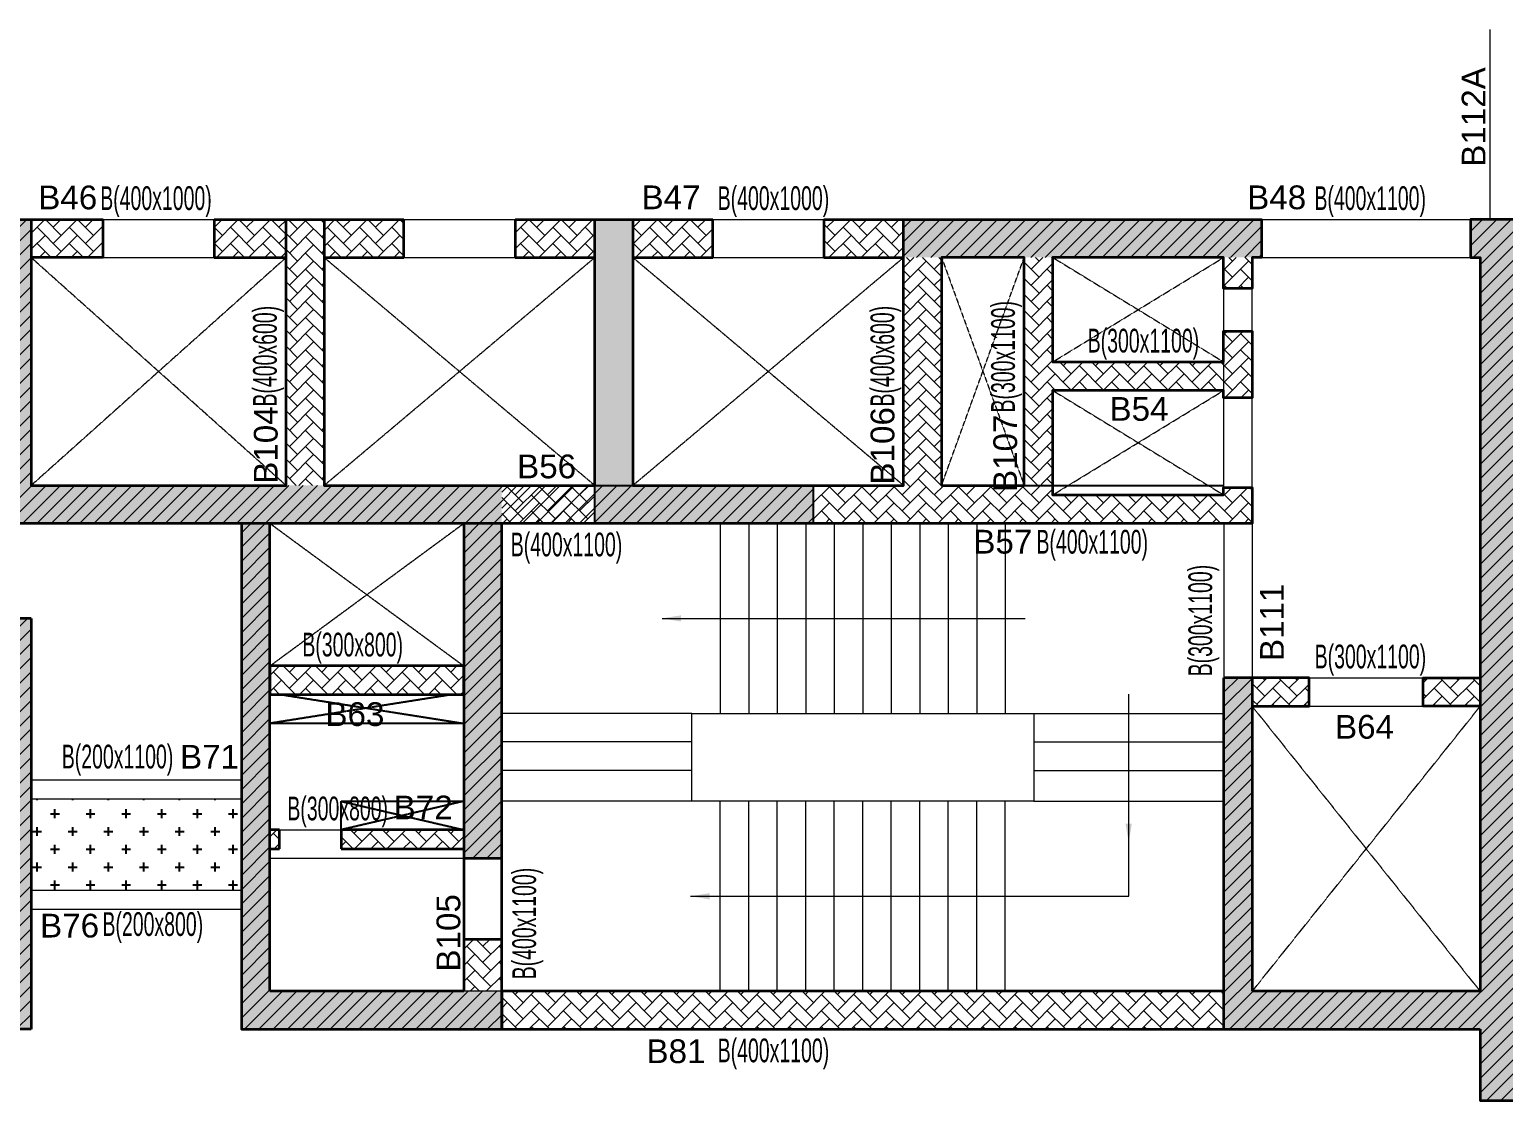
# Model space of a CAD drawing. Header units: millimetres. Extents: x 41 to 69485, y 10 to 32708.
# Drawn here: x 12396 to 27914, y 6429 to 17704 of the extents above; entities that cross this region are included whole.
import ezdxf
from ezdxf.enums import TextEntityAlignment as Align

# ---------------------------------------------------------------- set-up
doc = ezdxf.new("R2010")
doc.units = ezdxf.units.MM
doc.linetypes.add('HIDDEN', pattern=[0.375, 0.25, -0.125])
for name, color, linetype, lineweight in [('A-ANNO-DIMS', 8, 'Continuous', 15), ('A-DETL-MISC', 35, 'Continuous', 15), ('A-HIDD-ABVE', 8, 'HIDDEN', 20), ('S-BEAM', 7, 'Continuous', 18), ('S-BEAM-IDEN', 2, 'Continuous', 9), ('S-COL HATCH', 9, 'Continuous', 0), ('S-COLS', 5, 'Continuous', 35)]:
    doc.layers.add(name, color=color, linetype=linetype, lineweight=lineweight)
for name, color, linetype in [('Beam Nos', 7, 'Continuous'), ('changes', 7, 'Continuous'), ('CUTOUT', 4, 'Continuous'), ('SECTION LINE', 4, 'Continuous'), ('SUNK SLAB', 8, 'Continuous')]:
    doc.layers.add(name, color=color, linetype=linetype)
doc.styles.add('Dim.s & Anno.(Misc.)', font='ARIALN.TTF')
doc.styles.add('SC-BBS1', font='SansSerif')
doc.styles.add('Swis721 LtCn BT', font='swisscl.ttf', dxfattribs={"width": 0.9, "height": 233.355162})
doc.dimstyles.new('A-GFC-100', dxfattribs={"dimscale": 100, "dimtxt": 1.75, "dimasz": 1.5, "dimexe": 1.5, "dimexo": 0, "dimgap": 1, "dimtad": 1, "dimdsep": 46, "dimtxsty": 'Dim.s & Anno.(Misc.)', "dimblk": 'ARCHTICK', "dimcen": 0, "dimdle": 1.5, "dimclrd": 256, "dimclre": 8, "dimclrt": 6, "dimazin": 2, "dimtfac": 1, "dimtix": 1, "dimtmove": 2, "dimatfit": 3, "dimfxl": 1, "dimtolj": 1, "dimlwd": -1, "dimlwe": 9, "dimarcsym": 0})
pattern_1 = [(45, (-31890644.18, 20635841.75), (-75.1300955, 75.1300955), [])]
pattern_2 = [(45, (-31792792.5, 20735559.75), (0, 169.7056275), [360, -120]), (135, (-31792707.64, 20735644.6), (1e-14, 169.7056275), [360, -120])]
pattern_3 = [(45, (-31609283, 20752631.54), (0, 169.7056275), [360, -120]), (135, (-31609198.14, 20752716.4), (1e-14, 169.7056275), [360, -120])]

# ---------------------------------------------------------------- blocks, each defined once
blk = doc.blocks.new('A$Cebf64a2d')
at = {"layer": 'S-COL HATCH', "transparency": 33554687}
h = blk.add_hatch(dxfattribs=at)
h.set_pattern_fill('ANSI31', color=256, scale=850)
h.set_pattern_definition(pattern_1)
h.paths.add_polyline_path([(14479, 6075), (14479, 6475), (9525, 6475), (9525, 9275), (9125, 9275), (9125, 6075)])
h = blk.add_hatch(dxfattribs=at)
h.set_pattern_fill('ANSI31', color=256, scale=850)
h.set_pattern_definition(pattern_1)
h.paths.add_polyline_path([(18709, 9275), (22479, 9275), (22479, 8875), (18709, 8875)])
h = blk.add_hatch(dxfattribs=at)
h.set_pattern_fill('ANSI31', color=256, scale=850)
h.set_pattern_definition(pattern_1)
h.paths.add_polyline_path([(22379, 4450), (22079, 4450), (22079, 1150), (22079, 750), (24779, 750), (24779, 0), (25179, 0), (25179, 1150), (25179, 1150), (25179, 9275), (24679, 9275), (24679, 8875), (24779, 8875), (24779, 1150), (24779, 1150), (22379, 1150), (22379, 1150)])
h = blk.add_hatch(dxfattribs=at)
h.set_pattern_fill('ANSI31', color=256, scale=850)
h.set_pattern_definition(pattern_1)
h.paths.add_polyline_path([(15459, 6475), (14479, 6475), (14479, 6075), (15459, 6075)])
h = blk.add_hatch(dxfattribs=at)
h.set_pattern_fill('ANSI31', color=256, scale=850)
h.set_pattern_definition(pattern_1)
h.paths.add_polyline_path([(15459, 6475), (17759, 6475), (17759, 6075), (15459, 6075)])
h = blk.add_hatch(dxfattribs=at)
h.set_pattern_fill('ANSI31', color=256, scale=850)
h.set_pattern_definition(pattern_1)
h.paths.add_polyline_path([(12039, 6075), (11739, 6075), (11739, 750), (12039, 750), (14479, 750), (14479, 1150), (12039, 1150), (12039, 2850), (12039, 2850), (12039, 2850)])
h = blk.add_hatch(dxfattribs=at)
h.set_pattern_fill('ANSI31', color=256, scale=850)
h.set_pattern_definition(pattern_1)
h.paths.add_polyline_path([(14479, 6075), (14079, 6075), (14079, 6075), (14079, 4575), (14079, 4575), (14079, 4275), (14079, 2550), (14479, 2550)])
h = blk.add_hatch(dxfattribs=at)
h.set_pattern_fill('ANSI31', color=256, scale=850)
h.set_pattern_definition(pattern_1)
h.paths.add_polyline_path([(9525, 5075), (5875, 5075), (5875, 4775), (9225, 4775), (9225, 750), (9525, 750)])
at = {"layer": 'changes', "elevation": 0}
blk.add_lwpolyline([(15459, 6475), (17759, 6475), (17759, 6075), (15459, 6075)], close=True, dxfattribs=at)
at = {"layer": 'S-COLS'}
for p, q in [((9525, 5075), (5875, 5075)), ((9525, 5075), (9525, 750)), ((22079, 4450), (22079, 1150)), ((22379, 4450), (22379, 1150)), ((14079, 2550), (14479, 2550)), ((14079, 1700), (14479, 1700)), ((22079, 1150), (22079, 750)), ((9525, 750), (9225, 750))]:
    blk.add_line(p, q, dxfattribs=at)
at = {"layer": 'S-COLS', "elevation": 0}
for points in [[(18709, 9275), (22479, 9275), (22479, 8875), (22379, 8875), (22379, 8550), (22079, 8550), (22079, 8875), (21179, 8875), (20279, 8875), (20279, 7775), (22079, 7775), (22079, 8100), (22379, 8100), (22379, 7398), (22079, 7398), (22079, 7475), (20279, 7475), (20279, 6375), (21179, 6375), (22079, 6375), (22079, 6453), (22379, 6453), (22379, 6075), (20279, 6075), (20279, 6075), (9125, 6075)], [(9125, 9275), (9525, 9275), (9525, 6475), (12209, 6475), (12209, 9275)], [(12209, 9275), (12609, 9275)], [(12609, 9275), (12609, 6475), (15459, 6475), (15459, 9275)], [(15459, 9275), (15859, 9275)], [(15859, 9275), (15859, 6475), (18709, 6475), (18709, 9275)], [(25179, 1150), (25179, 9275), (24679, 9275), (24679, 8875), (24779, 8875), (24779, 1150), (22379, 1150)], [(11739, 6075), (11739, 750), (12039, 750)], [(12039, 1150), (12039, 6075)], [(14079, 6075), (14079, 1150)], [(14079, 750), (14479, 750), (14479, 6075)], [(22379, 4150), (22979, 4150), (22979, 4450), (22079, 4450)], [(24779, 4150), (24179, 4150), (24179, 4450), (24779, 4450)], [(12139, 2850), (12039, 2850)], [(12139, 2650), (12139, 2850)], [(12789, 2850), (12789, 2650)], [(14079, 2850), (12789, 2850)], [(12039, 2650), (12139, 2650)], [(12789, 2650), (14079, 2650)], [(14079, 1150), (12039, 1150)], [(22079, 1150), (14479, 1150), (14479, 750), (24779, 750)], [(24779, 750), (24779, 0), (25179, 0), (25179, 1150)], [(12039, 750), (14079, 750)]]:
    blk.add_lwpolyline(points, dxfattribs=at)
for points in [[(19109, 6475), (19979, 6475), (19979, 8875), (19109, 8875)], [(14079, 4575), (12039, 4575), (12039, 4275), (14079, 4275)]]:
    blk.add_lwpolyline(points, close=True, dxfattribs=at)
blk = doc.blocks.new('_ARCHTICK')
at = {"color": 0, "linetype": 'ByBlock', "const_width": 0.15}
blk.add_lwpolyline([(-0.5, -0.5), (0.5, 0.5)], dxfattribs=at)
blk = doc.blocks.new('A$C2f35dc8c')
at = {"layer": 'S-COL HATCH', "transparency": 33554687}
h = blk.add_hatch(color=256, dxfattribs=at)
h.dxf.hatch_style = 1
h.paths.add_polyline_path([(14479, 6075), (14479, 6475), (9525, 6475), (9525, 9275), (9125, 9275), (9125, 6075)])
at = {"layer": 'S-COL HATCH'}
h = blk.add_hatch(dxfattribs=at)
h.set_pattern_fill('AR-HBONE', color=256, scale=30)
h.set_pattern_definition(pattern_3)
h.paths.add_polyline_path([(10283, 8875), (10283, 9275), (9525, 9275), (9525, 8875)])
h = blk.add_hatch(dxfattribs=at)
h.set_pattern_fill('AR-HBONE', color=256, scale=30)
h.set_pattern_definition(pattern_3)
h.paths.add_polyline_path([(12209, 9275), (11453, 9275), (11453, 8875), (12209, 8875)])
h = blk.add_hatch(dxfattribs=at)
h.set_pattern_fill('AR-HBONE', color=256, scale=30)
h.set_pattern_definition(pattern_2)
h.paths.add_polyline_path([(12209, 6475), (12609, 6475), (12609, 9275), (12209, 9275)])
h = blk.add_hatch(dxfattribs=at)
h.set_pattern_fill('AR-HBONE', color=256, scale=30)
h.set_pattern_definition(pattern_3)
h.paths.add_polyline_path([(13450, 9275), (12609, 9275), (12609, 8875), (13450, 8875)])
h = blk.add_hatch(dxfattribs=at)
h.set_pattern_fill('AR-HBONE', color=256, scale=30)
h.set_pattern_definition(pattern_3)
h.paths.add_polyline_path([(15460, 8875), (15460, 9275), (14620, 9275), (14620, 8875)])
at = {"layer": 'S-COL HATCH', "transparency": 33554687}
h = blk.add_hatch(color=256, dxfattribs=at)
h.dxf.hatch_style = 1
h.paths.add_polyline_path([(15459, 9275), (15859, 9275), (15859, 6475), (15459, 6475)])
at = {"layer": 'S-COL HATCH'}
h = blk.add_hatch(dxfattribs=at)
h.set_pattern_fill('AR-HBONE', color=256, scale=30)
h.set_pattern_definition(pattern_3)
h.paths.add_polyline_path([(16700, 8875), (16700, 9275), (15860, 9275), (15860, 8875)])
h = blk.add_hatch(dxfattribs=at)
h.set_pattern_fill('AR-HBONE', color=256, scale=30)
h.set_pattern_definition(pattern_3)
h.paths.add_polyline_path([(18710, 8875), (18710, 9275), (17870, 9275), (17870, 8875), (18200, 8875)])
at = {"layer": 'S-COL HATCH', "transparency": 33554687}
h = blk.add_hatch(color=256, dxfattribs=at)
h.dxf.hatch_style = 1
h.paths.add_polyline_path([(18709, 9275), (22479, 9275), (22479, 8875), (18709, 8875)])
h = blk.add_hatch(color=256, dxfattribs=at)
h.dxf.hatch_style = 1
h.paths.add_polyline_path([(22379, 4450), (22079, 4450), (22079, 1150), (22079, 750), (24779, 750), (24779, 0), (25179, 0), (25179, 1150), (25179, 1150), (25179, 9275), (24679, 9275), (24679, 8875), (24779, 8875), (24779, 1150), (24779, 1150), (22379, 1150), (22379, 1150)])
at = {"layer": 'S-COL HATCH'}
h = blk.add_hatch(dxfattribs=at)
h.set_pattern_fill('AR-HBONE', color=256, scale=30)
h.set_pattern_definition(pattern_2)
h.paths.add_polyline_path([(19979, 8875), (20279, 8875), (20279, 7775), (22079, 7775), (22079, 8100), (22379, 8100), (22379, 7398), (22079, 7398), (22079, 7475), (20279, 7475), (20279, 6375), (22079, 6375), (22079, 6453), (22379, 6453), (22379, 6075), (17759, 6075), (17759, 6475), (19979, 6475)])
h = blk.add_hatch(dxfattribs=at)
h.set_pattern_fill('AR-HBONE', color=256, scale=30)
h.set_pattern_definition(pattern_2)
h.paths.add_polyline_path([(18709, 6475), (19109, 6475), (19109, 8875), (18709, 8875)])
h = blk.add_hatch(dxfattribs=at)
h.set_pattern_fill('AR-HBONE', color=256, scale=30)
h.set_pattern_definition(pattern_2)
h.paths.add_polyline_path([(22079, 8875), (22379, 8875), (22379, 8550), (22079, 8550)])
h = blk.add_hatch(dxfattribs=at)
h.set_pattern_fill('AR-HBONE', color=256, scale=30)
h.set_pattern_definition(pattern_2)
h.paths.add_polyline_path([(15459, 6475), (14479, 6475), (14479, 6075), (15459, 6075)])
at = {"layer": 'S-COL HATCH', "transparency": 33554687}
h = blk.add_hatch(color=256, dxfattribs=at)
h.dxf.hatch_style = 1
h.paths.add_polyline_path([(15459, 6475), (17759, 6475), (17759, 6075), (15459, 6075)])
h = blk.add_hatch(color=256, dxfattribs=at)
h.dxf.hatch_style = 1
h.paths.add_polyline_path([(12039, 6075), (11739, 6075), (11739, 750), (12039, 750), (14479, 750), (14479, 1150), (12039, 1150), (12039, 2850), (12039, 2850), (12039, 2850)])
h = blk.add_hatch(color=256, dxfattribs=at)
h.dxf.hatch_style = 1
h.paths.add_polyline_path([(14479, 6075), (14079, 6075), (14079, 6075), (14079, 4575), (14079, 4575), (14079, 4275), (14079, 2550), (14479, 2550)])
h = blk.add_hatch(color=256, dxfattribs=at)
h.dxf.hatch_style = 1
h.paths.add_polyline_path([(9525, 5075), (5875, 5075), (5875, 4775), (9225, 4775), (9225, 750), (9525, 750)])
at = {"layer": 'S-COL HATCH'}
h = blk.add_hatch(dxfattribs=at)
h.set_pattern_fill('AR-HBONE', color=256, scale=30)
h.set_pattern_definition(pattern_2)
h.paths.add_polyline_path([(14079, 4575), (12039, 4575), (12039, 4275), (14079, 4275)])
h = blk.add_hatch(dxfattribs=at)
h.set_pattern_fill('AR-HBONE', color=256, scale=30)
h.set_pattern_definition([(45, (-31792792.5, 20683630.75), (0, 169.7056275), [360, -120]), (135, (-31792707.64, 20683715.6), (1e-14, 169.7056275), [360, -120])])
h.paths.add_polyline_path([(22979, 4150), (22979, 4450), (22379, 4450), (22379, 4150)])
h.paths.add_polyline_path([(24779, 4150), (24779, 4450), (24179, 4450), (24179, 4150)])
h = blk.add_hatch(dxfattribs=at)
h.set_pattern_fill('AR-HBONE', color=256, scale=30)
h.set_pattern_definition(pattern_2)
h.paths.add_polyline_path([(12139, 2850), (12039, 2850), (12039, 2650), (12139, 2650)])
h = blk.add_hatch(dxfattribs=at)
h.set_pattern_fill('AR-HBONE', color=256, scale=30)
h.set_pattern_definition(pattern_2)
h.paths.add_polyline_path([(12789, 2850), (12789, 2650), (14079, 2650), (14079, 2850)])
h = blk.add_hatch(dxfattribs=at)
h.set_pattern_fill('AR-HBONE', color=256, scale=30)
h.set_pattern_definition(pattern_2)
h.paths.add_polyline_path([(14479, 1700), (14079, 1700), (14079, 1150), (14479, 1150)])
h = blk.add_hatch(dxfattribs=at)
h.set_pattern_fill('AR-HBONE', color=256, scale=30)
h.set_pattern_definition(pattern_2)
h.paths.add_polyline_path([(14479, 1150), (22079, 1150), (22079, 750), (14479, 750)])
at = {"layer": 'changes', "elevation": 0}
blk.add_lwpolyline([(15459, 6475), (17759, 6475), (17759, 6075), (15459, 6075)], close=True, dxfattribs=at)
at = {"layer": 'S-BEAM', "linetype": 'HIDDEN'}
blk.add_line((15859, 9275, 0), (16675, 9275, 0), dxfattribs=at)
at = {"layer": 'S-COLS'}
for p, q in [((9525, 9275, 0), (10283, 9275, 0)), ((10283, 8875, 0), (10283, 9275, 0)), ((11453, 9275, 0), (11453, 8875, 0)), ((11453, 9275, 0), (12209, 9275, 0)), ((12609, 9275, 0), (13450, 9275, 0)), ((13450, 8875, 0), (13450, 9275, 0)), ((14620, 9275, 0), (14620, 8875, 0)), ((16700, 8875, 0), (16700, 9275, 0)), ((17870, 9275, 0), (17870, 8875, 0)), ((17870, 9275, 0), (18709, 9275, 0)), ((10283, 8875, 0), (9525, 8875, 0)), ((11453, 8875, 0), (12209, 8875, 0)), ((12609, 8875, 0), (13450, 8875, 0)), ((14620, 8875, 0), (15459, 8875, 0)), ((15859, 8875, 0), (16700, 8875, 0)), ((17870, 8875, 0), (18709, 8875, 0)), ((9525, 5075, 0), (5875, 5075, 0)), ((9525, 5075, 0), (9525, 750, 0)), ((22079, 4450, 0), (22079, 1150, 0)), ((22379, 4450, 0), (22379, 1150, 0)), ((14079, 2550, 0), (14479, 2550, 0)), ((14079, 1700, 0), (14479, 1700, 0)), ((22079, 1150, 0), (22079, 750, 0)), ((9525, 750, 0), (9225, 750, 0))]:
    blk.add_line(p, q, dxfattribs=at)
at = {"layer": 'S-COLS', "elevation": 0}
for points in [[(18709, 9275), (22479, 9275), (22479, 8875), (22379, 8875), (22379, 8550), (22079, 8550), (22079, 8875), (21179, 8875), (20279, 8875), (20279, 7775), (22079, 7775), (22079, 8100), (22379, 8100), (22379, 7398), (22079, 7398), (22079, 7475), (20279, 7475), (20279, 6375), (21179, 6375), (22079, 6375), (22079, 6453), (22379, 6453), (22379, 6075), (20279, 6075), (20279, 6075), (9125, 6075)], [(9125, 9275), (9525, 9275), (9525, 6475), (12209, 6475), (12209, 9275)], [(12209, 9275), (12609, 9275)], [(12609, 9275), (12609, 6475), (15459, 6475), (15459, 9275)], [(15459, 9275), (15859, 9275)], [(15859, 9275), (15859, 6475), (18709, 6475), (18709, 9275)], [(25179, 1150), (25179, 9275), (24679, 9275), (24679, 8875), (24779, 8875), (24779, 1150), (22379, 1150)], [(11739, 6075), (11739, 750), (12039, 750)], [(12039, 1150), (12039, 6075)], [(14079, 6075), (14079, 1150)], [(14079, 750), (14479, 750), (14479, 6075)], [(22379, 4150), (22979, 4150), (22979, 4450), (22079, 4450)], [(24779, 4150), (24179, 4150), (24179, 4450), (24779, 4450)], [(12139, 2850), (12039, 2850)], [(12139, 2650), (12139, 2850)], [(12789, 2850), (12789, 2650)], [(14079, 2850), (12789, 2850)], [(12039, 2650), (12139, 2650)], [(12789, 2650), (14079, 2650)], [(14079, 1150), (12039, 1150)], [(22079, 1150), (14479, 1150), (14479, 750), (24779, 750)], [(24779, 750), (24779, 0), (25179, 0), (25179, 1150)], [(12039, 750), (14079, 750)]]:
    blk.add_lwpolyline(points, dxfattribs=at)
for points in [[(19109, 6475), (19979, 6475), (19979, 8875), (19109, 8875)], [(14079, 4575), (12039, 4575), (12039, 4275), (14079, 4275)]]:
    blk.add_lwpolyline(points, close=True, dxfattribs=at)
blk = doc.blocks.new('A$C80c03267')
at = {"layer": 'CUTOUT', "color": 8, "linetype": 'HIDDEN'}
for p, q in [((9089, -8405), (7190, -8705)), ((7331, -8405), (9230, -8705)), ((9230, -9525), (7940, -9825)), ((7940, -9525), (9230, -9825))]:
    blk.add_line(p, q, dxfattribs=at)
at = {"layer": 'CUTOUT'}
for points in [[(7190, -8405), (9230, -8405), (9230, -8705), (7190, -8705)], [(7940, -9525), (9230, -9525), (9230, -9825), (7940, -9825)]]:
    blk.add_lwpolyline(points, close=True, dxfattribs=at)

msp = doc.modelspace()

# ---------------------------------------------------------------- hatches: boundary and pattern name
at = {"layer": 'SUNK SLAB'}
h = msp.add_hatch(dxfattribs=at)
h.set_pattern_fill('CROSS', color=8, scale=750, style=0)
h.set_pattern_definition([(0, (-31349570.3, 21123636.32), (187.5, 187.5), [93.75, -281.25]), (90, (-31349523.43, 21123589.45), (-187.5, 187.5), [93.75, -281.25])])
h.paths.add_polyline_path([(14628, 8644.5), (14628, 9604.5), (12413.6, 9604.5), (12413.6, 8644.5)])

# ---------------------------------------------------------------- linework, layer by layer
at = {"layer": 'A-ANNO-DIMS', "ltscale": 500, "elevation": 0}
msp.add_lwpolyline([(23177.9, 8579.2), (23968, 8579.3), (23968, 9144.2)], dxfattribs=at)
at = {"layer": 'A-DETL-MISC'}
for p, q in [((19668, 12504.5), (19668, 10504.5)), ((19968, 12504.5), (19968, 10504.5)), ((20268, 12504.5), (20268, 10504.5)), ((20568, 12504.5), (20568, 10504.5)), ((20868, 12504.5), (20868, 10504.5)), ((21168, 12504.5), (21168, 10504.5)), ((21468, 12504.5), (21468, 10504.5)), ((21768, 12504.5), (21768, 10504.5)), ((22068, 12504.5), (22068, 10504.5)), ((22368, 12504.5), (22368, 10504.5)), ((22668, 12504.4), (22668, 10504.5)), ((19668, 7579.3), (19668, 9579.3)), ((19968, 7579.3), (19968, 9579.3)), ((20268, 7579.3), (20268, 9579.3)), ((20568, 7579.3), (20568, 9579.3)), ((20868, 7579.3), (20868, 9579.3)), ((21168, 7579.3), (21168, 9579.3)), ((21468, 7579.3), (21468, 9579.3)), ((21768, 7579.3), (21768, 9579.3)), ((22068, 7579.3), (22068, 9579.3)), ((22368, 7579.3), (22368, 9579.3)), ((22668, 7579.4), (22668, 9579.2))]:
    msp.add_line(p, q, dxfattribs=at)
at = {"layer": 'A-DETL-MISC', "elevation": 0}
for points in [[(19368, 10504.5), (17368, 10504.5)], [(22968, 10504.5), (24968, 10504.5)], [(19368, 10204.5), (17368, 10204.5)], [(22968, 10204.5), (24968, 10204.5)], [(19368, 9904.5), (17368, 9904.5)], [(22968, 9904.5), (24968, 9904.5)], [(19368, 9579.3), (17368, 9579.3)], [(22968, 9579.3), (24968, 9579.3)]]:
    msp.add_lwpolyline(points, dxfattribs=at)
msp.add_lwpolyline([(22968, 10504.5), (22968, 9579.3), (19368, 9579.3), (19368, 10504.5)], close=True, dxfattribs=at)
at = {"layer": 'A-HIDD-ABVE', "linetype": 'HIDDEN'}
for p, q in [((12413.6, 15304.5), (15098, 12904.5)), ((12413.6, 12904.5), (15098, 15304.5)), ((15498, 15304.5), (18348, 12904.5)), ((15498, 12904.5), (18348, 15304.5)), ((18748, 15304.5), (21598, 12904.5)), ((18748, 12904.5), (21598, 15304.5)), ((21998, 15304.5), (22868, 12904.5)), ((21998, 12904.5), (22868, 15304.5)), ((23168, 15304.5), (24968, 14204.5)), ((23168, 14204.5), (24968, 15304.5)), ((23168, 13904.5), (24968, 12804.5)), ((23168, 12804.5), (24968, 13904.5)), ((14928, 12504.5, 0), (16968, 11004.5)), ((14928, 11004.5), (16968, 12504.5)), ((25268, 10579.3), (27668, 7579.2)), ((25268, 7579.2), (27668, 10579.3))]:
    msp.add_line(p, q, dxfattribs=at)
at = {"layer": 'S-BEAM', "linetype": 'HIDDEN'}
for p, q in [((27768, 17704.5), (27768, 15704.5)), ((12413.6, 15704.5), (15098, 15704.5)), ((15498, 15704.5), (18348, 15704.5)), ((19588, 15704.5), (21598, 15704.5)), ((25368, 15704.5), (27567.9, 15704.5)), ((25268, 12882), (25268, 15304.5)), ((25368, 15304.5), (27567.9, 15304.5)), ((25268, 12504.5), (25268, 10879.3)), ((25868, 10879.3), (27068, 10879.3)), ((12413.6, 9804.5), (14628, 9804.5)), ((14928, 8979.3), (16968, 8979.3))]:
    msp.add_line(p, q, dxfattribs=at)
at = {"layer": 'S-BEAM'}
for p, q in [((12413.6, 15304.5), (15098, 15304.5)), ((15498, 15304.5), (18348, 15304.5)), ((18748, 15304.5), (21598, 15304.5)), ((24968, 12882), (24968, 15304.5)), ((24968, 12504.5), (24968, 10879.3)), ((25868, 10579.3), (27068, 10579.3)), ((12413.6, 9604.5), (14628, 9604.5)), ((15028, 9279.3), (15678, 9279.3)), ((12413.6, 8644.5), (14628, 8644.5)), ((12413.6, 8444.5), (14628, 8444.5))]:
    msp.add_line(p, q, dxfattribs=at)
at = {"layer": 'S-COL HATCH'}
msp.add_line((16968, 8129.3), (17368, 8129.3), dxfattribs=at)
at = {"layer": 'S-COL HATCH', "elevation": 0}
msp.add_lwpolyline([(17368, 7579.3), (16968, 7579.3), (16968, 8129.3), (17368, 8129.3)], close=True, dxfattribs=at)
at = {"layer": 'S-COLS'}
msp.add_line((17508.6, 15704.5), (19588.6, 15704.5), dxfattribs=at)
at = {"layer": 'SECTION LINE'}
msp.add_line((22868, 12904.5), (24968, 12904.5), dxfattribs=at)

# ---------------------------------------------------------------- block references
at = {"layer": 'Beam Nos'}
msp.add_blockref('A$C80c03267', (7738.4, 19104.4), dxfattribs=at)
at = {"layer": 'changes'}
for name in ['A$C2f35dc8c', 'A$Cebf64a2d']:
    msp.add_blockref(name, (2888.6, 6429.3), dxfattribs=at)

# ---------------------------------------------------------------- texts
at = {"layer": 'Beam Nos', "style": 'SC-BBS1'}
for s, p in [('B112A', (27798.9, 16783, 0)), ('B104', (15083.7, 13329.4)), ('B106', (21576.4, 13321.4)), ('B107', (22868, 13242.9)), ('B111', (25676.1, 11463.4)), ('B105', (17006.4, 8194.4))]:
    msp.add_text(s, height=250, rotation=90, dxfattribs=at).set_placement(p, align=Align.BOTTOM_CENTER)
for s, p in [('B46', (12799.1, 15736.4)), ('B47', (19150.1, 15737.4)), ('B48', (25525.6, 15737.4)), ('B54', (24076.3, 13510.3)), ('B56', (17840.1, 12904.5)), ('B57', (22642.8, 12112.2)), ('B63', (15822.1, 10297)), ('B64', (26450.3, 10163.4)), ('B71', (14292.1, 9847.9)), ('B72', (16540.5, 9313.9)), ('B76', (12818.8, 8070.4)), ('B81', (19202.1, 6748.2))]:
    msp.add_text(s, height=250, dxfattribs=at).set_placement(p, align=Align.BOTTOM_CENTER)
at = {"layer": 'S-BEAM-IDEN', "style": 'Swis721 LtCn BT', "width": 0.8}
for s, rotation, p in [('B(400x1000)', 360, (13141.3, 15803.9)), ('B(400x1000)', 360, (19641.3, 15803.9)), ('B(400x1100)', 360, (25923.4, 15803.9)), ('B(400x600)', 90, (14999.9, 13735.2, 0)), ('B(400x600)', 90, (21499.9, 13735.2, 0)), ('B(300x1100)', 90, (22769.9, 13672.6, 0)), ('B(300x1100)', 360, (23536.3, 14303.9, 0)), ('B(400x1100)', 360, (17462.8, 12157.8)), ('B(400x1100)', 360, (22997.5, 12186.6)), ('B(300x1100)', 90, (24846.5, 10894.6)), ('B(300x800)', 360, (15269.1, 11103.9)), ('B(300x1100)', 360, (25925.7, 10978.7)), ('B(200x1100)', 360, (12736.6, 9925)), ('B(300x800)', 360, (15111.1, 9378.7)), ('B(400x1100)', 90, (17729.1, 7705.3)), ('B(200x800)', 360, (13164.9, 8162)), ('B(400x1100)', 360, (19641.3, 6831.9, 0))]:
    msp.add_text(s, height=250, rotation=rotation, dxfattribs=at).set_placement(p)

# ---------------------------------------------------------------- leaders
at = {"layer": 'A-ANNO-DIMS', "ltscale": 500}
for points in [[(19056.3, 11504.5), (22877.9, 11504.4)], [(23968, 9144.2), (23968, 10705.6)], [(19356.3, 8579.3), (23177.9, 8579.2)]]:
    msp.add_leader(points, dimstyle='A-GFC-100', override={"dimasz": 2, "dimtad": 0, "dimfxl": 0.18, "dimarcsym": 1}, dxfattribs=at)

doc.saveas('drawing.dxf')
